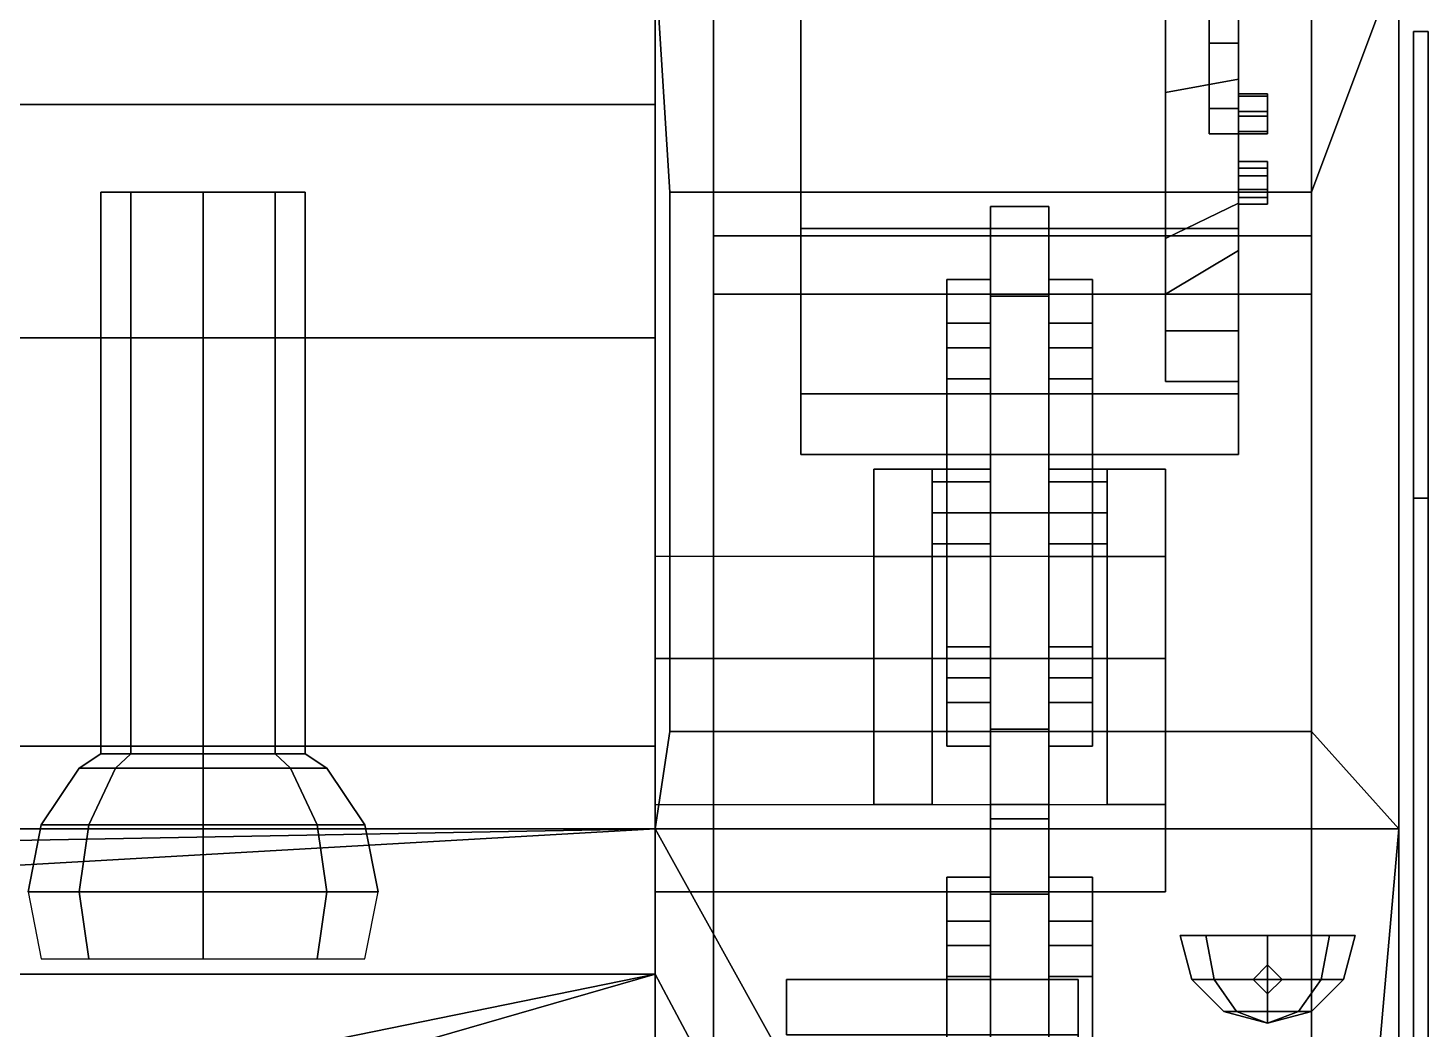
# Model space of a CAD drawing. Header units: millimetres. Extents: x -1.2 to 1.2, y -3.5 to 10.4.
# Drawn here: x 0.28 to 1.24, y 0.956 to 1.643 of the extents above; entities that cross this region are included whole.
import ezdxf

# ---------------------------------------------------------------- set-up
doc = ezdxf.new("R2010")
doc.units = ezdxf.units.MM
for name, color, linetype in [('fenders', 6, 'Continuous'), ('mg', 1, 'Continuous'), ('side_screens', 3, 'Continuous'), ('suspension', 5, 'Continuous'), ('tracks', 3, 'Continuous'), ('wheels', 2, 'Continuous')]:
    doc.layers.add(name, color=color, linetype=linetype)

msp = doc.modelspace()

# ---------------------------------------------------------------- linework, layer by layer
for points in [[(-0.71, 1.79, 0.87), (-0.71, 1.15, 1.03), (0.71, 1.15, 1.03), (0.71, 1.79, 0.87)], [(0.71, 1.59, 0.47), (-0.71, 1.59, 0.47), (-0.71, 1.79, 0.87), (0.71, 1.79, 0.87)], [(0.71, 1.79, 0.87), (0.71, 1.15, 1.03), (0.71, 1.43, 0.33), (0.71, 1.59, 0.47)], [(0.71, 1.43, 0.33), (-0.71, 1.43, 0.33), (-0.71, 1.59, 0.47), (0.71, 1.59, 0.47)], [(0.71, -2.48, 0.33), (-0.71, -2.48, 0.33), (-0.71, 1.43, 0.33), (0.71, 1.43, 0.33)], [(0.71, 1.43, 0.33), (0.71, 1.15, 1.03), (0.71, -3.28, 0.66), (0.71, -2.97, 0.33)], [(-0.71, 1.15, 1.03), (-0.71, 1.09332, 1.18587), (0.71, 1.09332, 1.18587), (0.71, 1.15, 1.03)], [(0.71, 1.15, 1.03), (0.71, -3.28, 0.91), (0.71, -3.28, 0.91), (0.71, -3.28, 0.66)], [(0.71, 1.15, 1.03), (0.71, 1.09332, 1.18587), (0.71, -2.56, 1.03), (0.71, -3.28, 0.91)], [(-0.71, 1.09332, 1.18587), (-0.39, 1.07727, 1.23), (-0.17, 1.07727, 1.23), (0.71, 1.09332, 1.18587)], [(0.71, 1.09332, 1.18587), (-0.17, 1.07727, 1.23), (-0.05, 1.05545, 1.29), (0.05, 1.05545, 1.29)], [(0.71, 0.99364, 1.46), (0.71, 1.09332, 1.18587), (0.05, 1.05545, 1.29), (0.05, 0.99364, 1.46)], [(0.71, 1.09332, 1.18587), (0.71, 0.99364, 1.46), (1.09, 0.28, 1.46), (1.15, 0.3, 1.15203)], [(1.07804, 0.99, 1.39), (1.07, 1.02, 1.39), (1.08757, 1.02, 1.34757), (1.09326, 0.99, 1.35326)], [(1.09326, 0.99, 1.42674), (1.08757, 1.02, 1.43243), (1.07, 1.02, 1.39), (1.07804, 0.99, 1.39)], [(1.08757, 1.02, 1.34757), (1.07, 1.02, 1.39), (1.17243, 1.02, 1.43243), (1.19, 1.02, 1.39)], [(1.07, 1.02, 1.39), (1.08757, 1.02, 1.43243), (1.13, 1.02, 1.45), (1.17243, 1.02, 1.43243)], [(1.09326, 0.99, 1.35326), (1.08757, 1.02, 1.34757), (1.13, 1.02, 1.33), (1.13, 0.99, 1.33804)], [(1.13, 0.99, 1.44196), (1.13, 1.02, 1.45), (1.08757, 1.02, 1.43243), (1.09326, 0.99, 1.42674)], [(1.13, 1.02, 1.33), (1.08757, 1.02, 1.34757), (1.19, 1.02, 1.39), (1.17243, 1.02, 1.34757)], [(1.13, 0.99, 1.33804), (1.13, 1.02, 1.33), (1.17243, 1.02, 1.34757), (1.16674, 0.99, 1.35326)], [(1.16674, 0.99, 1.42674), (1.17243, 1.02, 1.43243), (1.13, 1.02, 1.45), (1.13, 0.99, 1.44196)], [(1.16674, 0.99, 1.35326), (1.17243, 1.02, 1.34757), (1.19, 1.02, 1.39), (1.18196, 0.99, 1.39)], [(1.18196, 0.99, 1.39), (1.19, 1.02, 1.39), (1.17243, 1.02, 1.43243), (1.16674, 0.99, 1.42674)], [(1.13, 1, 1.18), (1.12, 0.99, 1.18), (1.12, 0.99, 1.34218), (1.13, 1, 1.33536)], [(1.14, 0.99, 1.18), (1.13, 1, 1.18), (1.13, 1, 1.33536), (1.14, 0.99, 1.34218)], [(0.71, 0.99364, 1.46), (-0.71, 0.99364, 1.46), (-0.69, 0.77, 1.46), (0.3, 0.91, 1.46)], [(0.71, 0.99364, 1.46), (0.71, 0.99364, 1.46), (0.3, 0.91, 1.46), (0.3495, 0.8895, 1.46)], [(1.09, 0.28, 1.46), (0.71, 0.99364, 1.46), (0.3495, 0.8895, 1.46), (0.37, 0.84, 1.46)], [(1.1, 0.96804, 1.39), (1.07804, 0.99, 1.39), (1.09326, 0.99, 1.35326), (1.10879, 0.96804, 1.36879)], [(1.10879, 0.96804, 1.41121), (1.09326, 0.99, 1.42674), (1.07804, 0.99, 1.39), (1.1, 0.96804, 1.39)], [(1.10879, 0.96804, 1.36879), (1.09326, 0.99, 1.35326), (1.13, 0.99, 1.33804), (1.13, 0.96804, 1.36)], [(1.13, 0.96804, 1.42), (1.13, 0.99, 1.44196), (1.09326, 0.99, 1.42674), (1.10879, 0.96804, 1.41121)], [(1.12, 0.99, 1.18), (1.13, 0.98, 1.18), (1.13, 0.98, 1.34804), (1.12, 0.99, 1.34218)], [(1.13, 0.96804, 1.36), (1.13, 0.99, 1.33804), (1.16674, 0.99, 1.35326), (1.15121, 0.96804, 1.36879)], [(1.15121, 0.96804, 1.41121), (1.16674, 0.99, 1.42674), (1.13, 0.99, 1.44196), (1.13, 0.96804, 1.42)], [(1.13, 0.98, 1.18), (1.14, 0.99, 1.18), (1.14, 0.99, 1.34218), (1.13, 0.98, 1.34804)], [(1.15121, 0.96804, 1.36879), (1.16674, 0.99, 1.35326), (1.18196, 0.99, 1.39), (1.16, 0.96804, 1.39)], [(1.16, 0.96804, 1.39), (1.18196, 0.99, 1.39), (1.16674, 0.99, 1.42674), (1.15121, 0.96804, 1.41121)], [(1.13, 0.96, 1.39), (1.1, 0.96804, 1.39), (1.10879, 0.96804, 1.36879), (1.13, 0.96, 1.39)], [(1.13, 0.96, 1.39), (1.10879, 0.96804, 1.41121), (1.1, 0.96804, 1.39), (1.13, 0.96, 1.39)], [(1.13, 0.96, 1.39), (1.10879, 0.96804, 1.36879), (1.13, 0.96804, 1.36), (1.13, 0.96, 1.39)], [(1.13, 0.96, 1.39), (1.13, 0.96804, 1.42), (1.10879, 0.96804, 1.41121), (1.13, 0.96, 1.39)], [(1.13, 0.96, 1.39), (1.13, 0.96804, 1.36), (1.15121, 0.96804, 1.36879), (1.13, 0.96, 1.39)], [(1.13, 0.96, 1.39), (1.15121, 0.96804, 1.36879), (1.16, 0.96804, 1.39), (1.13, 0.96, 1.39)], [(1.13, 0.96, 1.39), (1.16, 0.96804, 1.39), (1.15121, 0.96804, 1.41121), (1.13, 0.96, 1.39)], [(1.13, 0.96, 1.39), (1.15121, 0.96804, 1.41121), (1.13, 0.96804, 1.42), (1.13, 0.96, 1.39)]]:
    msp.add_3dface(points)
at = {"layer": 'fenders'}
for points in [[(0.71, 1.85, 1.16), (0.71, 1.79, 0.87), (0.71, 1.15, 1.03), (0.71, 1.69, 1.21)], [(0.71, 1.69, 1.21), (0.71, 1.15, 1.03), (0.71, 1.15, 1.03), (0.71, 1.09332, 1.18587)], [(0.72, 1.53, 1.20353), (0.71, 1.69, 1.21), (0.71, 1.09332, 1.18587), (0.72, 1.16, 1.18857)], [(1.22, 1.69, 1.21), (0.71, 1.69, 1.21), (0.72, 1.53, 1.20353), (1.16, 1.53, 1.20353)], [(1.16, 1.16, 1.18857), (1.22, 1.09332, 1.18587), (1.22, 1.69, 1.21), (1.16, 1.53, 1.20353)], [(1.22, 1.66, 1.16), (1.22, 1.69, 1.21), (1.22, 1.09332, 1.18587), (1.22, 1.11, 1.14)], [(1.16, 1.53, 1.20353), (0.72, 1.53, 1.20353), (0.72, 1.53, 1.26), (1.16, 1.53, 1.26)], [(1.16, 1.53, 1.26), (0.72, 1.53, 1.26), (0.72, 1.16, 1.26), (1.16, 1.16, 1.26)], [(0.72, 1.53, 1.26), (0.72, 1.53, 1.20353), (0.72, 1.16, 1.18857), (0.72, 1.16, 1.26)], [(1.16, 1.16, 1.26), (1.16, 1.16, 1.18857), (1.16, 1.53, 1.20353), (1.16, 1.53, 1.26)], [(1.16, 1.16, 1.18857), (0.72, 1.16, 1.18857), (0.71, 1.09332, 1.18587), (1.22, 1.09332, 1.18587)], [(0.72, 1.16, 1.26), (0.72, 1.16, 1.18857), (1.16, 1.16, 1.18857), (1.16, 1.16, 1.26)], [(1.22, 1.15, 1.03), (1.22, 1.11, 1.14), (1.22, -2.56, 1.03), (1.22, -2.54332, 0.89)], [(1.22, 1.11, 1.14), (1.22, 1.09332, 1.18587), (1.22, -2.56, 1.03)], [(1.22, 1.09332, 1.18587), (0.71, 1.09332, 1.18587), (1.15, 0.3, 1.15203)], [(1.22, 1.09332, 1.18587), (1.15, 0.3, 1.15203), (1.15, -0.77, 1.10637), (1.22, -2.56, 1.03)]]:
    msp.add_3dface(points, dxfattribs=at)
at = {"layer": 'mg'}
for points in [[(0.3505, 1.53, 1.2295), (0.33, 1.53, 1.18), (0.33, 1.14478, 1.18), (0.3505, 1.14478, 1.2295)], [(0.33, 1.53, 1.18), (0.3505, 1.53, 1.1305), (0.3505, 1.14478, 1.1305), (0.33, 1.14478, 1.18)], [(0.4495, 1.53, 1.1305), (0.33, 1.53, 1.18), (0.3505, 1.53, 1.2295), (0.47, 1.53, 1.18)], [(0.4, 1.53, 1.11), (0.3505, 1.53, 1.1305), (0.33, 1.53, 1.18), (0.4495, 1.53, 1.1305)], [(0.4, 1.53, 1.25), (0.3505, 1.53, 1.2295), (0.3505, 1.14478, 1.2295), (0.4, 1.14478, 1.25)], [(0.3505, 1.53, 1.1305), (0.4, 1.53, 1.11), (0.4, 1.14478, 1.11), (0.3505, 1.14478, 1.1305)], [(0.47, 1.53, 1.18), (0.3505, 1.53, 1.2295), (0.4, 1.53, 1.25), (0.4495, 1.53, 1.2295)], [(0.4495, 1.53, 1.2295), (0.4, 1.53, 1.25), (0.4, 1.14478, 1.25), (0.4495, 1.14478, 1.2295)], [(0.4, 1.53, 1.11), (0.4495, 1.53, 1.1305), (0.4495, 1.14478, 1.1305), (0.4, 1.14478, 1.11)], [(0.47, 1.53, 1.18), (0.4495, 1.53, 1.2295), (0.4495, 1.14478, 1.2295), (0.47, 1.14478, 1.18)], [(0.4495, 1.53, 1.1305), (0.47, 1.53, 1.18), (0.47, 1.14478, 1.18), (0.4495, 1.14478, 1.1305)], [(0.31515, 1.13485, 1.18), (0.33, 1.14478, 1.18), (0.3505, 1.14478, 1.1305), (0.34, 1.13485, 1.12)], [(0.34, 1.13485, 1.24), (0.3505, 1.14478, 1.2295), (0.33, 1.14478, 1.18), (0.31515, 1.13485, 1.18)], [(0.34, 1.13485, 1.12), (0.3505, 1.14478, 1.1305), (0.4, 1.14478, 1.11), (0.4, 1.13485, 1.09515)], [(0.4, 1.13485, 1.26485), (0.4, 1.14478, 1.25), (0.3505, 1.14478, 1.2295), (0.34, 1.13485, 1.24)], [(0.4, 1.13485, 1.09515), (0.4, 1.14478, 1.11), (0.4495, 1.14478, 1.1305), (0.46, 1.13485, 1.12)], [(0.46, 1.13485, 1.24), (0.4495, 1.14478, 1.2295), (0.4, 1.14478, 1.25), (0.4, 1.13485, 1.26485)], [(0.46, 1.13485, 1.12), (0.4495, 1.14478, 1.1305), (0.47, 1.14478, 1.18), (0.48485, 1.13485, 1.18)], [(0.48485, 1.13485, 1.18), (0.47, 1.14478, 1.18), (0.4495, 1.14478, 1.2295), (0.46, 1.13485, 1.24)], [(0.28913, 1.09592, 1.18), (0.31515, 1.13485, 1.18), (0.34, 1.13485, 1.12), (0.32161, 1.09592, 1.10161)], [(0.32161, 1.09592, 1.25839), (0.34, 1.13485, 1.24), (0.31515, 1.13485, 1.18), (0.28913, 1.09592, 1.18)], [(0.32161, 1.09592, 1.10161), (0.34, 1.13485, 1.12), (0.4, 1.13485, 1.09515), (0.4, 1.09592, 1.06913)], [(0.4, 1.09592, 1.29087), (0.4, 1.13485, 1.26485), (0.34, 1.13485, 1.24), (0.32161, 1.09592, 1.25839)], [(0.4, 1.09592, 1.06913), (0.4, 1.13485, 1.09515), (0.46, 1.13485, 1.12), (0.47839, 1.09592, 1.10161)], [(0.47839, 1.09592, 1.25839), (0.46, 1.13485, 1.24), (0.4, 1.13485, 1.26485), (0.4, 1.09592, 1.29087)], [(0.47839, 1.09592, 1.10161), (0.46, 1.13485, 1.12), (0.48485, 1.13485, 1.18), (0.51087, 1.09592, 1.18)], [(0.51087, 1.09592, 1.18), (0.48485, 1.13485, 1.18), (0.46, 1.13485, 1.24), (0.47839, 1.09592, 1.25839)], [(0.28, 1.05, 1.18), (0.28913, 1.09592, 1.18), (0.32161, 1.09592, 1.10161), (0.31515, 1.05, 1.09515)], [(0.31515, 1.05, 1.26485), (0.32161, 1.09592, 1.25839), (0.28913, 1.09592, 1.18), (0.28, 1.05, 1.18)], [(0.31515, 1.05, 1.09515), (0.32161, 1.09592, 1.10161), (0.4, 1.09592, 1.06913), (0.4, 1.05, 1.06)], [(0.4, 1.05, 1.3), (0.4, 1.09592, 1.29087), (0.32161, 1.09592, 1.25839), (0.31515, 1.05, 1.26485)], [(0.4, 1.05, 1.06), (0.4, 1.09592, 1.06913), (0.47839, 1.09592, 1.10161), (0.48485, 1.05, 1.09515)], [(0.48485, 1.05, 1.26485), (0.47839, 1.09592, 1.25839), (0.4, 1.09592, 1.29087), (0.4, 1.05, 1.3)], [(0.48485, 1.05, 1.09515), (0.47839, 1.09592, 1.10161), (0.51087, 1.09592, 1.18), (0.52, 1.05, 1.18)], [(0.52, 1.05, 1.18), (0.51087, 1.09592, 1.18), (0.47839, 1.09592, 1.25839), (0.48485, 1.05, 1.26485)], [(0.32161, 1.00408, 1.25839), (0.31515, 1.05, 1.26485), (0.28, 1.05, 1.18), (0.28913, 1.00408, 1.18)], [(0.4, 1.00408, 1.29087), (0.4, 1.05, 1.3), (0.31515, 1.05, 1.26485), (0.32161, 1.00408, 1.25839)], [(0.47839, 1.00408, 1.25839), (0.48485, 1.05, 1.26485), (0.4, 1.05, 1.3), (0.4, 1.00408, 1.29087)], [(0.51087, 1.00408, 1.18), (0.52, 1.05, 1.18), (0.48485, 1.05, 1.26485), (0.47839, 1.00408, 1.25839)]]:
    msp.add_3dface(points, dxfattribs=at)
at = {"layer": 'side_screens'}
for points in [[(1.23, 1.64, 0.69), (1.23, 1.32, 0.43), (1.23, -3.13, 0.43), (1.23, -3.21, 0.51)], [(1.23, 1.64, 1.22), (1.23, 1.64, 0.69), (1.23, -3.21, 0.51), (1.23, -3.21, 0.95)], [(1.23, 0.23, 1.5), (1.23, 1.64, 1.22), (1.23, -3.21, 0.95), (1.23, -2.9, 1.39)], [(1.24, 1.64, 1.22), (1.23, 1.64, 1.22), (1.23, 0.23, 1.5), (1.24, 0.23, 1.5)], [(1.24, 1.64, 0.69), (1.23, 1.64, 0.69), (1.23, 1.64, 1.22), (1.24, 1.64, 1.22)], [(1.24, 1.32, 0.43), (1.23, 1.32, 0.43), (1.23, 1.64, 0.69), (1.24, 1.64, 0.69)], [(1.24, -3.21, 0.51), (1.24, -3.13, 0.43), (1.24, 1.32, 0.43), (1.24, 1.64, 0.69)], [(1.24, -3.21, 0.95), (1.24, -3.21, 0.51), (1.24, 1.64, 0.69), (1.24, 1.64, 1.22)], [(1.24, -2.9, 1.39), (1.24, -3.21, 0.95), (1.24, 1.64, 1.22), (1.24, 0.23, 1.5)], [(1.24, -3.13, 0.43), (1.23, -3.13, 0.43), (1.23, 1.32, 0.43), (1.24, 1.32, 0.43)]]:
    msp.add_3dface(points, dxfattribs=at)
at = {"layer": 'suspension'}
for points in [[(0.86, 1.28, 0.59), (0.86, 1.34, 0.38), (0.86, 1.11, 0.5), (0.86, 1.28, 0.59)], [(0.9, 1.34, 0.38), (0.86, 1.34, 0.38), (0.86, 1.28, 0.59), (0.9, 1.28, 0.59)], [(0.9, 1.28, 0.32), (0.86, 1.28, 0.32), (0.86, 1.34, 0.32), (0.9, 1.34, 0.32)], [(0.86, 1.34, 0.38), (0.86, 1.34, 0.32), (0.86, 1.28, 0.32), (0.86, 1.11, 0.5)], [(0.9, 1.34, 0.32), (0.86, 1.34, 0.32), (0.86, 1.34, 0.38), (0.9, 1.34, 0.38)], [(0.9, 1.28, 0.59), (0.9, 1.11, 0.5), (0.9, 1.34, 0.38), (0.9, 1.28, 0.59)], [(0.9, 1.11, 0.5), (0.9, 1.28, 0.32), (0.9, 1.34, 0.32), (0.9, 1.34, 0.38)], [(1.06, 1.34, 0.32), (1.02, 1.34, 0.32), (1.02, 1.34, 0.38), (1.06, 1.34, 0.38)], [(1.02, 1.34, 0.38), (1.02, 1.34, 0.32), (1.02, 1.28, 0.32), (1.02, 1.11, 0.5)], [(1.06, 1.28, 0.32), (1.02, 1.28, 0.32), (1.02, 1.34, 0.32), (1.06, 1.34, 0.32)], [(1.06, 1.34, 0.38), (1.02, 1.34, 0.38), (1.02, 1.28, 0.59), (1.06, 1.28, 0.59)], [(1.02, 1.28, 0.59), (1.02, 1.34, 0.38), (1.02, 1.11, 0.5), (1.02, 1.28, 0.59)], [(1.06, 1.11, 0.5), (1.06, 1.28, 0.32), (1.06, 1.34, 0.32), (1.06, 1.34, 0.38)], [(1.06, 1.28, 0.59), (1.06, 1.11, 0.5), (1.06, 1.34, 0.38), (1.06, 1.28, 0.59)], [(1.06, 1.28, 0.59), (0.71, 1.28, 0.59), (0.71, 1.21, 0.7), (1.06, 1.21, 0.7)], [(0.86, 1.11, 0.5), (0.86, 1.28, 0.32), (0.9, 1.28, 0.32), (0.9, 1.11, 0.5)], [(1.02, 1.11, 0.5), (1.02, 1.28, 0.32), (1.06, 1.28, 0.32), (1.06, 1.11, 0.5)], [(1.06, 1.05, 0.61), (1.06, 1.11, 0.5), (1.06, 1.28, 0.59), (1.06, 1.21, 0.7)], [(1.06, 1.21, 0.7), (0.71, 1.21, 0.7), (0.71, 1.05, 0.61), (1.06, 1.05, 0.61)], [(0.71, 1.05, 0.61), (0.71, 1.11, 0.5), (1.06, 1.11, 0.5), (1.06, 1.05, 0.61)]]:
    msp.add_3dface(points, dxfattribs=at)
at = {"layer": 'tracks'}
for points in [[(1.16, 1.5, 0.16), (0.75, 1.5, 0.16), (0.75, 1.88, 0.49), (1.16, 1.88, 0.49)], [(0.75, 1.83, 0.5), (0.75, 1.88, 0.49), (0.75, 1.5, 0.16), (0.75, 1.46, 0.18)], [(1.16, 1.46, 0.18), (1.16, 1.5, 0.16), (1.16, 1.88, 0.49), (1.16, 1.83, 0.5)], [(1.16, 1.83, 0.5), (0.75, 1.83, 0.5), (0.75, 1.46, 0.18), (1.16, 1.46, 0.18)], [(0.75, 0.86, 1.09), (1.16, 0.86, 1.09), (1.16, 1.66, 1.12), (0.75, 1.66, 1.12)], [(0.75, 1.66, 1.08), (1.16, 1.66, 1.08), (1.16, 0.86, 1.05), (0.75, 0.86, 1.05)], [(0.75, 0.86, 1.05), (0.75, 0.86, 1.09), (0.75, 1.66, 1.12), (0.75, 1.66, 1.08)], [(1.16, 1.66, 1.08), (1.16, 1.66, 1.12), (1.16, 0.86, 1.09), (1.16, 0.86, 1.05)], [(1.16, 0.94), (0.75, 0.94), (0.75, 1.5, 0.16), (1.16, 1.5, 0.16)], [(0.75, 1.46, 0.18), (0.75, 1.5, 0.16), (0.75, 0.94), (0.75, 0.94, 0.04)], [(1.16, 0.94, 0.04), (1.16, 0.94), (1.16, 1.5, 0.16), (1.16, 1.46, 0.18)], [(1.16, 1.46, 0.18), (0.75, 1.46, 0.18), (0.75, 0.94, 0.04), (1.16, 0.94, 0.04)]]:
    msp.add_3dface(points, dxfattribs=at)
at = {"layer": 'wheels'}
for points in [[(0.81, 1.97, 0.77), (0.81, 1.66, 0.46), (0.81, 1.505, 0.50153), (0.81, 1.92847, 0.925)], [(0.81, 1.92847, 0.925), (0.81, 1.505, 0.50153), (0.81, 1.39153, 0.615), (0.81, 1.815, 1.03847)], [(0.81, 1.815, 1.03847), (0.81, 1.39153, 0.615), (0.81, 1.35, 0.77), (0.81, 1.66, 1.08)], [(1.09, 1.57, 0.77), (1.09, 1.75, 0.77), (1.09, 1.73281, 0.8229), (1.09, 1.58719, 0.8229)], [(1.09, 1.58719, 0.7171), (1.09, 1.73281, 0.7171), (1.09, 1.75, 0.77), (1.09, 1.57, 0.77)], [(1.09, 1.58719, 0.8229), (1.09, 1.73281, 0.8229), (1.09, 1.68781, 0.8556), (1.09, 1.63219, 0.8556)], [(1.09, 1.63219, 0.6844), (1.09, 1.68781, 0.6844), (1.09, 1.73281, 0.7171), (1.09, 1.58719, 0.7171)], [(1.06, 1.7218, 0.96021), (1.06, 1.5982, 0.96021), (1.11, 1.60747, 0.93168), (1.11, 1.71253, 0.93168)], [(1.06, 1.5982, 0.57979), (1.06, 1.7218, 0.57979), (1.11, 1.71253, 0.60832), (1.11, 1.60747, 0.60832)], [(1.06, 1.66, 1.03), (1.06, 1.66, 1.03), (1.06, 1.5982, 0.96021), (1.06, 1.7218, 0.96021)], [(1.06, 1.66, 0.51), (1.06, 1.66, 0.51), (1.06, 1.7218, 0.57979), (1.06, 1.5982, 0.57979)], [(1.11, 1.71253, 0.93168), (1.11, 1.60747, 0.93168), (1.11, 1.6525, 0.91299), (1.11, 1.6675, 0.91299)], [(1.11, 1.60747, 0.60832), (1.11, 1.71253, 0.60832), (1.11, 1.6675, 0.62701), (1.11, 1.6525, 0.62701)], [(1.09, 1.68781, 0.6844), (1.09, 1.63219, 0.6844), (1.11, 1.63219, 0.6844), (1.11, 1.68781, 0.6844)], [(1.09, 1.63219, 0.8556), (1.09, 1.68781, 0.8556), (1.11, 1.68781, 0.8556), (1.11, 1.63219, 0.8556)], [(1.11, 1.63219, 0.8556), (1.11, 1.68781, 0.8556), (1.11, 1.6675, 0.88701), (1.11, 1.6525, 0.88701)], [(1.11, 1.68781, 0.6844), (1.11, 1.63219, 0.6844), (1.11, 1.6525, 0.65299), (1.11, 1.6675, 0.65299)], [(0.81, 1.66, 1.08), (0.81, 1.505, 1.03847), (1.11, 1.505, 1.03847), (1.11, 1.66, 1.08)], [(0.81, 1.505, 0.50153), (0.81, 1.66, 0.46), (1.11, 1.66, 0.46), (1.11, 1.505, 0.50153)], [(0.81, 1.66, 1.08), (0.81, 1.35, 0.77), (0.81, 1.39153, 0.925), (0.81, 1.505, 1.03847)], [(1.06, 1.53, 0.99517), (1.06, 1.66, 1.03), (1.11, 1.66, 1.03), (1.11, 1.53, 0.99517)], [(1.06, 1.66, 0.51), (1.06, 1.53, 0.54483), (1.11, 1.53, 0.54483), (1.11, 1.66, 0.51)], [(1.06, 1.5982, 0.96021), (1.06, 1.5982, 0.96021), (1.06, 1.66, 1.03), (1.06, 1.53, 0.99517)], [(1.06, 1.5982, 0.57979), (1.06, 1.5982, 0.57979), (1.06, 1.53, 0.54483), (1.06, 1.66, 0.51)], [(1.11, 1.66, 1.08), (1.11, 1.505, 1.03847), (1.11, 1.53, 0.99517), (1.11, 1.66, 1.03)], [(1.11, 1.505, 0.50153), (1.11, 1.66, 0.46), (1.11, 1.66, 0.51), (1.11, 1.53, 0.54483)], [(1.11, 1.60747, 0.93168), (1.11, 1.60747, 0.93168), (1.11, 1.645, 0.9), (1.11, 1.6525, 0.91299)], [(1.11, 1.60747, 0.93168), (1.11, 1.63219, 0.8556), (1.11, 1.6525, 0.88701), (1.11, 1.645, 0.9)], [(1.11, 1.63219, 0.6844), (1.11, 1.60747, 0.60832), (1.11, 1.645, 0.64), (1.11, 1.6525, 0.65299)], [(1.11, 1.60747, 0.60832), (1.11, 1.60747, 0.60832), (1.11, 1.6525, 0.62701), (1.11, 1.645, 0.64)], [(1.09, 1.63219, 0.6844), (1.09, 1.58719, 0.7171), (1.11, 1.58719, 0.7171), (1.11, 1.63219, 0.6844)], [(1.09, 1.58719, 0.8229), (1.09, 1.63219, 0.8556), (1.11, 1.63219, 0.8556), (1.11, 1.58719, 0.8229)], [(1.11, 1.63219, 0.8556), (1.11, 1.60747, 0.93168), (1.11, 1.59572, 0.88399), (1.11, 1.59729, 0.86907)], [(1.11, 1.58719, 0.8229), (1.11, 1.63219, 0.8556), (1.11, 1.59729, 0.86907), (1.11, 1.58516, 0.86025)], [(1.11, 1.60747, 0.60832), (1.11, 1.63219, 0.6844), (1.11, 1.59729, 0.67093), (1.11, 1.59572, 0.65601)], [(1.11, 1.63219, 0.6844), (1.11, 1.58719, 0.7171), (1.11, 1.58516, 0.67975), (1.11, 1.59729, 0.67093)], [(1.06, 1.5982, 0.96021), (1.06, 1.4982, 0.88756), (1.11, 1.52247, 0.86992), (1.11, 1.60747, 0.93168)], [(1.06, 1.4982, 0.65244), (1.06, 1.5982, 0.57979), (1.11, 1.60747, 0.60832), (1.11, 1.52247, 0.67008)], [(1.11, 1.60747, 0.93168), (1.11, 1.60747, 0.93168), (1.11, 1.58202, 0.89009), (1.11, 1.59572, 0.88399)], [(1.11, 1.60747, 0.93168), (1.11, 1.52247, 0.86992), (1.11, 1.56988, 0.88127), (1.11, 1.58202, 0.89009)], [(1.11, 1.60747, 0.60832), (1.11, 1.60747, 0.60832), (1.11, 1.59572, 0.65601), (1.11, 1.58202, 0.64991)], [(1.11, 1.52247, 0.67008), (1.11, 1.60747, 0.60832), (1.11, 1.58202, 0.64991), (1.11, 1.56988, 0.65873)], [(1.06, 1.53, 0.99517), (1.06, 1.43483, 0.9), (1.06, 1.4982, 0.88756), (1.06, 1.5982, 0.96021)], [(1.06, 1.43483, 0.64), (1.06, 1.53, 0.54483), (1.06, 1.5982, 0.57979), (1.06, 1.4982, 0.65244)], [(1.11, 1.59729, 0.86907), (1.11, 1.59572, 0.88399), (1.13, 1.59572, 0.88399), (1.13, 1.59729, 0.86907)], [(1.11, 1.58516, 0.86025), (1.11, 1.59729, 0.86907), (1.13, 1.59729, 0.86907), (1.13, 1.58516, 0.86025)], [(1.11, 1.59729, 0.67093), (1.11, 1.58516, 0.67975), (1.13, 1.58516, 0.67975), (1.13, 1.59729, 0.67093)], [(1.11, 1.59572, 0.65601), (1.11, 1.59729, 0.67093), (1.13, 1.59729, 0.67093), (1.13, 1.59572, 0.65601)], [(1.11, 1.59572, 0.88399), (1.11, 1.58202, 0.89009), (1.13, 1.58202, 0.89009), (1.13, 1.59572, 0.88399)], [(1.11, 1.58202, 0.64991), (1.11, 1.59572, 0.65601), (1.13, 1.59572, 0.65601), (1.13, 1.58202, 0.64991)], [(1.13, 1.59572, 0.88399), (1.13, 1.57145, 0.86636), (1.13, 1.58516, 0.86025), (1.13, 1.59729, 0.86907)], [(1.13, 1.57145, 0.67364), (1.13, 1.59572, 0.65601), (1.13, 1.59729, 0.67093), (1.13, 1.58516, 0.67975)], [(1.13, 1.58202, 0.89009), (1.13, 1.56988, 0.88127), (1.13, 1.57145, 0.86636), (1.13, 1.59572, 0.88399)], [(1.13, 1.56988, 0.65873), (1.13, 1.58202, 0.64991), (1.13, 1.59572, 0.65601), (1.13, 1.57145, 0.67364)], [(1.09, 1.58719, 0.7171), (1.09, 1.57, 0.77), (1.11, 1.57, 0.77), (1.11, 1.58719, 0.7171)], [(1.09, 1.57, 0.77), (1.09, 1.58719, 0.8229), (1.11, 1.58719, 0.8229), (1.11, 1.57, 0.77)], [(1.11, 1.52247, 0.86992), (1.11, 1.58719, 0.8229), (1.11, 1.58516, 0.86025), (1.11, 1.57145, 0.86636)], [(1.11, 1.58719, 0.8229), (1.11, 1.52247, 0.86992), (1.11, 1.541, 0.82444), (1.11, 1.55103, 0.81329)], [(1.11, 1.57, 0.77), (1.11, 1.58719, 0.8229), (1.11, 1.55103, 0.81329), (1.11, 1.5464, 0.79903)], [(1.11, 1.52247, 0.67008), (1.11, 1.58719, 0.7171), (1.11, 1.55103, 0.72671), (1.11, 1.541, 0.71556)], [(1.11, 1.58719, 0.7171), (1.11, 1.57, 0.77), (1.11, 1.5464, 0.74097), (1.11, 1.55103, 0.72671)], [(1.11, 1.58719, 0.7171), (1.11, 1.52247, 0.67008), (1.11, 1.57145, 0.67364), (1.11, 1.58516, 0.67975)], [(1.11, 1.57145, 0.86636), (1.11, 1.58516, 0.86025), (1.13, 1.58516, 0.86025), (1.13, 1.57145, 0.86636)], [(1.11, 1.58516, 0.67975), (1.11, 1.57145, 0.67364), (1.13, 1.57145, 0.67364), (1.13, 1.58516, 0.67975)], [(1.11, 1.58202, 0.89009), (1.11, 1.56988, 0.88127), (1.13, 1.56988, 0.88127), (1.13, 1.58202, 0.89009)], [(1.11, 1.56988, 0.65873), (1.11, 1.58202, 0.64991), (1.13, 1.58202, 0.64991), (1.13, 1.56988, 0.65873)], [(1.11, 1.52247, 0.86992), (1.11, 1.52247, 0.86992), (1.11, 1.57145, 0.86636), (1.11, 1.56988, 0.88127)], [(1.11, 1.56988, 0.88127), (1.11, 1.57145, 0.86636), (1.13, 1.57145, 0.86636), (1.13, 1.56988, 0.88127)], [(1.11, 1.52247, 0.67008), (1.11, 1.52247, 0.67008), (1.11, 1.56988, 0.65873), (1.11, 1.57145, 0.67364)], [(1.11, 1.57145, 0.67364), (1.11, 1.56988, 0.65873), (1.13, 1.56988, 0.65873), (1.13, 1.57145, 0.67364)], [(1.11, 1.49, 0.77), (1.11, 1.57, 0.77), (1.11, 1.5464, 0.79903), (1.11, 1.53173, 0.79591)], [(1.11, 1.57, 0.77), (1.11, 1.49, 0.77), (1.11, 1.53173, 0.74409), (1.11, 1.5464, 0.74097)], [(1.11, 1.55103, 0.81329), (1.11, 1.541, 0.82444), (1.13, 1.541, 0.82444), (1.13, 1.55103, 0.81329)], [(1.11, 1.5464, 0.79903), (1.11, 1.55103, 0.81329), (1.13, 1.55103, 0.81329), (1.13, 1.5464, 0.79903)], [(1.11, 1.55103, 0.72671), (1.11, 1.5464, 0.74097), (1.13, 1.5464, 0.74097), (1.13, 1.55103, 0.72671)], [(1.11, 1.541, 0.71556), (1.11, 1.55103, 0.72671), (1.13, 1.55103, 0.72671), (1.13, 1.541, 0.71556)], [(1.11, 1.53173, 0.79591), (1.11, 1.5464, 0.79903), (1.13, 1.5464, 0.79903), (1.13, 1.53173, 0.79591)], [(1.11, 1.5464, 0.74097), (1.11, 1.53173, 0.74409), (1.13, 1.53173, 0.74409), (1.13, 1.5464, 0.74097)], [(1.13, 1.541, 0.82444), (1.13, 1.53173, 0.79591), (1.13, 1.5464, 0.79903), (1.13, 1.55103, 0.81329)], [(1.13, 1.53173, 0.74409), (1.13, 1.541, 0.71556), (1.13, 1.55103, 0.72671), (1.13, 1.5464, 0.74097)], [(1.11, 1.52247, 0.86992), (1.11, 1.52247, 0.86992), (1.11, 1.52633, 0.82132), (1.11, 1.541, 0.82444)], [(1.11, 1.541, 0.82444), (1.11, 1.52633, 0.82132), (1.13, 1.52633, 0.82132), (1.13, 1.541, 0.82444)], [(1.11, 1.52247, 0.67008), (1.11, 1.52247, 0.67008), (1.11, 1.541, 0.71556), (1.11, 1.52633, 0.71868)], [(1.11, 1.52633, 0.71868), (1.11, 1.541, 0.71556), (1.13, 1.541, 0.71556), (1.13, 1.52633, 0.71868)], [(1.13, 1.52633, 0.82132), (1.13, 1.52169, 0.80705), (1.13, 1.53173, 0.79591), (1.13, 1.541, 0.82444)], [(1.13, 1.52169, 0.73295), (1.13, 1.52633, 0.71868), (1.13, 1.541, 0.71556), (1.13, 1.53173, 0.74409)], [(1.06, 1.43483, 0.9), (1.06, 1.53, 0.99517), (1.11, 1.53, 0.99517), (1.11, 1.43483, 0.9)], [(1.06, 1.53, 0.54483), (1.06, 1.43483, 0.64), (1.11, 1.43483, 0.64), (1.11, 1.53, 0.54483)], [(1.11, 1.49, 0.77), (1.11, 1.49, 0.77), (1.11, 1.53173, 0.79591), (1.11, 1.52169, 0.80705)], [(1.11, 1.52169, 0.80705), (1.11, 1.53173, 0.79591), (1.13, 1.53173, 0.79591), (1.13, 1.52169, 0.80705)], [(1.11, 1.49, 0.77), (1.11, 1.49, 0.77), (1.11, 1.52169, 0.73295), (1.11, 1.53173, 0.74409)], [(1.11, 1.53173, 0.74409), (1.11, 1.52169, 0.73295), (1.13, 1.52169, 0.73295), (1.13, 1.53173, 0.74409)], [(1.11, 1.505, 1.03847), (1.11, 1.39153, 0.925), (1.11, 1.43483, 0.9), (1.11, 1.53, 0.99517)], [(1.11, 1.39153, 0.615), (1.11, 1.505, 0.50153), (1.11, 1.53, 0.54483), (1.11, 1.43483, 0.64)], [(0.98, 1.52, 0.35), (0.98, 1.45849, 0.20151), (0.94, 1.45849, 0.20151), (0.94, 1.52, 0.35)], [(0.94, 1.52, 0.35), (0.94, 1.45849, 0.20151), (0.94, 1.42314, 0.23686), (0.94, 1.47, 0.35)], [(0.98, 1.45849, 0.49849), (0.98, 1.52, 0.35), (0.94, 1.52, 0.35), (0.94, 1.45849, 0.49849)], [(0.94, 1.45849, 0.49849), (0.94, 1.52, 0.35), (0.94, 1.47, 0.35), (0.94, 1.42314, 0.46314)], [(0.98, 1.47, 0.35), (0.98, 1.42314, 0.23686), (0.98, 1.45849, 0.20151), (0.98, 1.52, 0.35)], [(0.98, 1.42314, 0.46314), (0.98, 1.47, 0.35), (0.98, 1.52, 0.35), (0.98, 1.45849, 0.49849)], [(1.06, 1.46, 0.77), (1.06, 1.4982, 0.65244), (1.11, 1.52247, 0.67008), (1.11, 1.49, 0.77)], [(1.11, 1.52247, 0.86992), (1.11, 1.49, 0.77), (1.11, 1.52169, 0.80705), (1.11, 1.52633, 0.82132)], [(1.11, 1.52633, 0.82132), (1.11, 1.52169, 0.80705), (1.13, 1.52169, 0.80705), (1.13, 1.52633, 0.82132)], [(1.11, 1.49, 0.77), (1.11, 1.52247, 0.67008), (1.11, 1.52633, 0.71868), (1.11, 1.52169, 0.73295)], [(1.11, 1.52169, 0.73295), (1.11, 1.52633, 0.71868), (1.13, 1.52633, 0.71868), (1.13, 1.52169, 0.73295)], [(0.81, 1.505, 1.03847), (0.81, 1.39153, 0.925), (1.11, 1.39153, 0.925), (1.11, 1.505, 1.03847)], [(0.81, 1.39153, 0.615), (0.81, 1.505, 0.50153), (1.11, 1.505, 0.50153), (1.11, 1.39153, 0.615)], [(1.06, 1.4982, 0.65244), (1.06, 1.46, 0.77), (1.06, 1.4, 0.77), (1.06, 1.43483, 0.64)], [(0.94, 1.47, 0.35), (0.94, 1.42314, 0.23686), (0.91, 1.42314, 0.23686), (0.91, 1.47, 0.35)], [(0.91, 1.47, 0.35), (0.91, 1.42314, 0.23686), (0.91, 1.40192, 0.25808), (0.91, 1.44, 0.35)], [(0.94, 1.42314, 0.46314), (0.94, 1.47, 0.35), (0.91, 1.47, 0.35), (0.91, 1.42314, 0.46314)], [(0.91, 1.42314, 0.46314), (0.91, 1.47, 0.35), (0.91, 1.44, 0.35), (0.91, 1.40192, 0.44192)], [(1.01, 1.47, 0.35), (1.01, 1.42314, 0.23686), (0.98, 1.42314, 0.23686), (0.98, 1.47, 0.35)], [(1.01, 1.42314, 0.46314), (1.01, 1.47, 0.35), (0.98, 1.47, 0.35), (0.98, 1.42314, 0.46314)], [(1.01, 1.44, 0.35), (1.01, 1.40192, 0.25808), (1.01, 1.42314, 0.23686), (1.01, 1.47, 0.35)], [(1.01, 1.40192, 0.44192), (1.01, 1.44, 0.35), (1.01, 1.47, 0.35), (1.01, 1.42314, 0.46314)], [(0.98, 1.45849, 0.20151), (0.98, 1.31, 0.14), (0.94, 1.31, 0.14), (0.94, 1.45849, 0.20151)], [(0.94, 1.45849, 0.20151), (0.94, 1.31, 0.14), (0.94, 1.31, 0.19), (0.94, 1.42314, 0.23686)], [(0.94, 1.31, 0.56), (0.94, 1.45849, 0.49849), (0.94, 1.42314, 0.46314), (0.94, 1.31, 0.51)], [(0.98, 1.31, 0.56), (0.98, 1.45849, 0.49849), (0.94, 1.45849, 0.49849), (0.94, 1.31, 0.56)], [(0.98, 1.42314, 0.23686), (0.98, 1.31, 0.19), (0.98, 1.31, 0.14), (0.98, 1.45849, 0.20151)], [(0.98, 1.31, 0.51), (0.98, 1.42314, 0.46314), (0.98, 1.45849, 0.49849), (0.98, 1.31, 0.56)], [(0.94, 1.40192, 0.25808), (0.94, 1.44, 0.35), (0.91, 1.44, 0.35), (0.91, 1.40192, 0.25808)], [(0.94, 1.44, 0.35), (0.94, 1.40192, 0.44192), (0.91, 1.40192, 0.44192), (0.91, 1.44, 0.35)], [(0.94, 1.33121, 0.32879), (0.94, 1.34, 0.35), (0.94, 1.44, 0.35), (0.94, 1.40192, 0.25808)], [(0.94, 1.34, 0.35), (0.94, 1.33121, 0.37121), (0.94, 1.40192, 0.44192), (0.94, 1.44, 0.35)], [(1.01, 1.40192, 0.25808), (1.01, 1.44, 0.35), (0.98, 1.44, 0.35), (0.98, 1.40192, 0.25808)], [(0.98, 1.40192, 0.25808), (0.98, 1.44, 0.35), (0.98, 1.34, 0.35), (0.98, 1.33121, 0.32879)], [(1.01, 1.44, 0.35), (1.01, 1.40192, 0.44192), (0.98, 1.40192, 0.44192), (0.98, 1.44, 0.35)], [(0.98, 1.44, 0.35), (0.98, 1.40192, 0.44192), (0.98, 1.33121, 0.37121), (0.98, 1.34, 0.35)], [(1.06, 1.43483, 0.64), (1.06, 1.4, 0.77), (1.11, 1.4, 0.77), (1.11, 1.43483, 0.64)], [(1.11, 1.35, 0.77), (1.11, 1.39153, 0.615), (1.11, 1.43483, 0.64), (1.11, 1.4, 0.77)], [(0.94, 1.42314, 0.23686), (0.94, 1.31, 0.19), (0.91, 1.31, 0.19), (0.91, 1.42314, 0.23686)], [(0.91, 1.42314, 0.23686), (0.91, 1.31, 0.19), (0.91, 1.31, 0.22), (0.91, 1.40192, 0.25808)], [(0.91, 1.31, 0.51), (0.91, 1.42314, 0.46314), (0.91, 1.40192, 0.44192), (0.91, 1.31, 0.48)], [(0.94, 1.31, 0.51), (0.94, 1.42314, 0.46314), (0.91, 1.42314, 0.46314), (0.91, 1.31, 0.51)], [(1.01, 1.42314, 0.23686), (1.01, 1.31, 0.19), (0.98, 1.31, 0.19), (0.98, 1.42314, 0.23686)], [(1.01, 1.31, 0.51), (1.01, 1.42314, 0.46314), (0.98, 1.42314, 0.46314), (0.98, 1.31, 0.51)], [(1.01, 1.40192, 0.25808), (1.01, 1.31, 0.22), (1.01, 1.31, 0.19), (1.01, 1.42314, 0.23686)], [(1.01, 1.31, 0.48), (1.01, 1.40192, 0.44192), (1.01, 1.42314, 0.46314), (1.01, 1.31, 0.51)], [(0.94, 1.31, 0.22), (0.94, 1.40192, 0.25808), (0.91, 1.40192, 0.25808), (0.91, 1.31, 0.22)], [(0.94, 1.40192, 0.44192), (0.94, 1.31, 0.48), (0.91, 1.31, 0.48), (0.91, 1.40192, 0.44192)], [(0.94, 1.31, 0.32), (0.94, 1.33121, 0.32879), (0.94, 1.40192, 0.25808), (0.94, 1.31, 0.22)], [(0.94, 1.33121, 0.37121), (0.94, 1.31, 0.38), (0.94, 1.31, 0.48), (0.94, 1.40192, 0.44192)], [(1.01, 1.31, 0.22), (1.01, 1.40192, 0.25808), (0.98, 1.40192, 0.25808), (0.98, 1.31, 0.22)], [(0.98, 1.31, 0.22), (0.98, 1.40192, 0.25808), (0.98, 1.33121, 0.32879), (0.98, 1.31, 0.32)], [(0.98, 1.40192, 0.44192), (0.98, 1.31, 0.48), (0.98, 1.31, 0.38), (0.98, 1.33121, 0.37121)], [(1.01, 1.40192, 0.44192), (1.01, 1.31, 0.48), (0.98, 1.31, 0.48), (0.98, 1.40192, 0.44192)], [(0.81, 1.39153, 0.925), (0.81, 1.35, 0.77), (1.11, 1.35, 0.77), (1.11, 1.39153, 0.925)], [(0.81, 1.35, 0.77), (0.81, 1.39153, 0.615), (1.11, 1.39153, 0.615), (1.11, 1.35, 0.77)], [(0.94, 1.34, 0.35), (0.94, 1.33121, 0.32879), (0.9, 1.33121, 0.32879), (0.9, 1.34, 0.35)], [(0.94, 1.33121, 0.37121), (0.94, 1.34, 0.35), (0.9, 1.34, 0.35), (0.9, 1.33121, 0.37121)], [(1.02, 1.34, 0.35), (1.02, 1.33121, 0.32879), (0.98, 1.33121, 0.32879), (0.98, 1.34, 0.35)], [(1.02, 1.33121, 0.37121), (1.02, 1.34, 0.35), (0.98, 1.34, 0.35), (0.98, 1.33121, 0.37121)], [(0.94, 1.33121, 0.32879), (0.94, 1.31, 0.32), (0.9, 1.31, 0.32), (0.9, 1.33121, 0.32879)], [(0.94, 1.31, 0.38), (0.94, 1.33121, 0.37121), (0.9, 1.33121, 0.37121), (0.9, 1.31, 0.38)], [(1.02, 1.33121, 0.32879), (1.02, 1.31, 0.32), (0.98, 1.31, 0.32), (0.98, 1.33121, 0.32879)], [(1.02, 1.31, 0.38), (1.02, 1.33121, 0.37121), (0.98, 1.33121, 0.37121), (0.98, 1.31, 0.38)], [(0.94, 1.31, 0.32), (0.94, 1.28879, 0.32879), (0.9, 1.28879, 0.32879), (0.9, 1.31, 0.32)], [(0.94, 1.28879, 0.37121), (0.94, 1.31, 0.38), (0.9, 1.31, 0.38), (0.9, 1.28879, 0.37121)], [(0.94, 1.31, 0.48), (0.94, 1.21808, 0.44192), (0.91, 1.21808, 0.44192), (0.91, 1.31, 0.48)], [(0.94, 1.19686, 0.46314), (0.94, 1.31, 0.51), (0.91, 1.31, 0.51), (0.91, 1.19686, 0.46314)], [(0.91, 1.19686, 0.46314), (0.91, 1.31, 0.51), (0.91, 1.31, 0.48), (0.91, 1.21808, 0.44192)], [(0.94, 1.21808, 0.25808), (0.94, 1.31, 0.22), (0.91, 1.31, 0.22), (0.91, 1.21808, 0.25808)], [(0.94, 1.31, 0.19), (0.94, 1.19686, 0.23686), (0.91, 1.19686, 0.23686), (0.91, 1.31, 0.19)], [(0.91, 1.31, 0.19), (0.91, 1.19686, 0.23686), (0.91, 1.21808, 0.25808), (0.91, 1.31, 0.22)], [(0.98, 1.16151, 0.49849), (0.98, 1.31, 0.56), (0.94, 1.31, 0.56), (0.94, 1.16151, 0.49849)], [(0.94, 1.16151, 0.49849), (0.94, 1.31, 0.56), (0.94, 1.31, 0.51), (0.94, 1.19686, 0.46314)], [(0.94, 1.31, 0.38), (0.94, 1.28879, 0.37121), (0.94, 1.21808, 0.44192), (0.94, 1.31, 0.48)], [(0.98, 1.31, 0.14), (0.98, 1.16151, 0.20151), (0.94, 1.16151, 0.20151), (0.94, 1.31, 0.14)], [(0.94, 1.31, 0.14), (0.94, 1.16151, 0.20151), (0.94, 1.19686, 0.23686), (0.94, 1.31, 0.19)], [(0.94, 1.28879, 0.32879), (0.94, 1.31, 0.32), (0.94, 1.31, 0.22), (0.94, 1.21808, 0.25808)], [(1.01, 1.31, 0.48), (1.01, 1.21808, 0.44192), (0.98, 1.21808, 0.44192), (0.98, 1.31, 0.48)], [(0.98, 1.19686, 0.46314), (0.98, 1.31, 0.51), (0.98, 1.31, 0.56), (0.98, 1.16151, 0.49849)], [(1.01, 1.19686, 0.46314), (1.01, 1.31, 0.51), (0.98, 1.31, 0.51), (0.98, 1.19686, 0.46314)], [(0.98, 1.31, 0.48), (0.98, 1.21808, 0.44192), (0.98, 1.28879, 0.37121), (0.98, 1.31, 0.38)], [(1.01, 1.21808, 0.25808), (1.01, 1.31, 0.22), (0.98, 1.31, 0.22), (0.98, 1.21808, 0.25808)], [(0.98, 1.31, 0.19), (0.98, 1.19686, 0.23686), (0.98, 1.16151, 0.20151), (0.98, 1.31, 0.14)], [(1.01, 1.31, 0.19), (1.01, 1.19686, 0.23686), (0.98, 1.19686, 0.23686), (0.98, 1.31, 0.19)], [(0.98, 1.21808, 0.25808), (0.98, 1.31, 0.22), (0.98, 1.31, 0.32), (0.98, 1.28879, 0.32879)], [(1.02, 1.31, 0.32), (1.02, 1.28879, 0.32879), (0.98, 1.28879, 0.32879), (0.98, 1.31, 0.32)], [(1.02, 1.28879, 0.37121), (1.02, 1.31, 0.38), (0.98, 1.31, 0.38), (0.98, 1.28879, 0.37121)], [(1.01, 1.21808, 0.44192), (1.01, 1.31, 0.48), (1.01, 1.31, 0.51), (1.01, 1.19686, 0.46314)], [(1.01, 1.31, 0.22), (1.01, 1.21808, 0.25808), (1.01, 1.19686, 0.23686), (1.01, 1.31, 0.19)], [(0.94, 1.28879, 0.32879), (0.94, 1.28, 0.35), (0.9, 1.28, 0.35), (0.9, 1.28879, 0.32879)], [(0.94, 1.28, 0.35), (0.94, 1.28879, 0.37121), (0.9, 1.28879, 0.37121), (0.9, 1.28, 0.35)], [(0.94, 1.28879, 0.37121), (0.94, 1.28, 0.35), (0.94, 1.18, 0.35), (0.94, 1.21808, 0.44192)], [(0.94, 1.28, 0.35), (0.94, 1.28879, 0.32879), (0.94, 1.21808, 0.25808), (0.94, 1.18, 0.35)], [(0.98, 1.21808, 0.44192), (0.98, 1.18, 0.35), (0.98, 1.28, 0.35), (0.98, 1.28879, 0.37121)], [(0.98, 1.18, 0.35), (0.98, 1.21808, 0.25808), (0.98, 1.28879, 0.32879), (0.98, 1.28, 0.35)], [(1.02, 1.28879, 0.32879), (1.02, 1.28, 0.35), (0.98, 1.28, 0.35), (0.98, 1.28879, 0.32879)], [(1.02, 1.28, 0.35), (1.02, 1.28879, 0.37121), (0.98, 1.28879, 0.37121), (0.98, 1.28, 0.35)], [(0.94, 1.21808, 0.44192), (0.94, 1.18, 0.35), (0.91, 1.18, 0.35), (0.91, 1.21808, 0.44192)], [(0.91, 1.15, 0.35), (0.91, 1.19686, 0.46314), (0.91, 1.21808, 0.44192), (0.91, 1.18, 0.35)], [(0.94, 1.18, 0.35), (0.94, 1.21808, 0.25808), (0.91, 1.21808, 0.25808), (0.91, 1.18, 0.35)], [(0.91, 1.19686, 0.23686), (0.91, 1.15, 0.35), (0.91, 1.18, 0.35), (0.91, 1.21808, 0.25808)], [(1.01, 1.21808, 0.44192), (1.01, 1.18, 0.35), (0.98, 1.18, 0.35), (0.98, 1.21808, 0.44192)], [(1.01, 1.18, 0.35), (1.01, 1.21808, 0.25808), (0.98, 1.21808, 0.25808), (0.98, 1.18, 0.35)], [(1.01, 1.18, 0.35), (1.01, 1.21808, 0.44192), (1.01, 1.19686, 0.46314), (1.01, 1.15, 0.35)], [(1.01, 1.21808, 0.25808), (1.01, 1.18, 0.35), (1.01, 1.15, 0.35), (1.01, 1.19686, 0.23686)], [(0.94, 1.15, 0.35), (0.94, 1.19686, 0.46314), (0.91, 1.19686, 0.46314), (0.91, 1.15, 0.35)], [(0.94, 1.19686, 0.23686), (0.94, 1.15, 0.35), (0.91, 1.15, 0.35), (0.91, 1.19686, 0.23686)], [(0.94, 1.1, 0.35), (0.94, 1.16151, 0.49849), (0.94, 1.19686, 0.46314), (0.94, 1.15, 0.35)], [(0.94, 1.16151, 0.20151), (0.94, 1.1, 0.35), (0.94, 1.15, 0.35), (0.94, 1.19686, 0.23686)], [(0.98, 1.15, 0.35), (0.98, 1.19686, 0.46314), (0.98, 1.16151, 0.49849), (0.98, 1.1, 0.35)], [(1.01, 1.15, 0.35), (1.01, 1.19686, 0.46314), (0.98, 1.19686, 0.46314), (0.98, 1.15, 0.35)], [(0.98, 1.19686, 0.23686), (0.98, 1.15, 0.35), (0.98, 1.1, 0.35), (0.98, 1.16151, 0.20151)], [(1.01, 1.19686, 0.23686), (1.01, 1.15, 0.35), (0.98, 1.15, 0.35), (0.98, 1.19686, 0.23686)], [(0.98, 1.1, 0.35), (0.98, 1.16151, 0.49849), (0.94, 1.16151, 0.49849), (0.94, 1.1, 0.35)], [(0.98, 1.16151, 0.20151), (0.98, 1.1, 0.35), (0.94, 1.1, 0.35), (0.94, 1.16151, 0.20151)], [(0.94, 1.04849, 0.39849), (0.94, 1.11, 0.25), (0.94, 1.06, 0.25), (0.94, 1.01314, 0.36314)], [(0.98, 1.04849, 0.39849), (0.98, 1.11, 0.25), (0.94, 1.11, 0.25), (0.94, 1.04849, 0.39849)], [(0.94, 1.11, 0.25), (0.94, 1.04849, 0.10151), (0.94, 1.01314, 0.13686), (0.94, 1.06, 0.25)], [(0.98, 1.11, 0.25), (0.98, 1.04849, 0.10151), (0.94, 1.04849, 0.10151), (0.94, 1.11, 0.25)], [(0.98, 1.01314, 0.36314), (0.98, 1.06, 0.25), (0.98, 1.11, 0.25), (0.98, 1.04849, 0.39849)], [(0.98, 1.06, 0.25), (0.98, 1.01314, 0.13686), (0.98, 1.04849, 0.10151), (0.98, 1.11, 0.25)], [(0.91, 1.01314, 0.36314), (0.91, 1.06, 0.25), (0.91, 1.03, 0.25), (0.91, 0.99192, 0.34192)], [(0.94, 1.01314, 0.36314), (0.94, 1.06, 0.25), (0.91, 1.06, 0.25), (0.91, 1.01314, 0.36314)], [(0.91, 1.06, 0.25), (0.91, 1.01314, 0.13686), (0.91, 0.99192, 0.15808), (0.91, 1.03, 0.25)], [(0.94, 1.06, 0.25), (0.94, 1.01314, 0.13686), (0.91, 1.01314, 0.13686), (0.91, 1.06, 0.25)], [(1.01, 1.01314, 0.36314), (1.01, 1.06, 0.25), (0.98, 1.06, 0.25), (0.98, 1.01314, 0.36314)], [(1.01, 1.06, 0.25), (1.01, 1.01314, 0.13686), (0.98, 1.01314, 0.13686), (0.98, 1.06, 0.25)], [(1.01, 0.99192, 0.34192), (1.01, 1.03, 0.25), (1.01, 1.06, 0.25), (1.01, 1.01314, 0.36314)], [(1.01, 1.03, 0.25), (1.01, 0.99192, 0.15808), (1.01, 1.01314, 0.13686), (1.01, 1.06, 0.25)], [(0.98, 0.9, 0.46), (0.98, 1.04849, 0.39849), (0.94, 1.04849, 0.39849), (0.94, 0.9, 0.46)], [(0.94, 0.9, 0.46), (0.94, 1.04849, 0.39849), (0.94, 1.01314, 0.36314), (0.94, 0.9, 0.41)], [(0.94, 1.04849, 0.10151), (0.94, 0.9, 0.04), (0.94, 0.9, 0.09), (0.94, 1.01314, 0.13686)], [(0.98, 1.04849, 0.10151), (0.98, 0.9, 0.04), (0.94, 0.9, 0.04), (0.94, 1.04849, 0.10151)], [(0.98, 0.9, 0.41), (0.98, 1.01314, 0.36314), (0.98, 1.04849, 0.39849), (0.98, 0.9, 0.46)], [(0.98, 1.01314, 0.13686), (0.98, 0.9, 0.09), (0.98, 0.9, 0.04), (0.98, 1.04849, 0.10151)], [(0.94, 1.03, 0.25), (0.94, 0.99192, 0.34192), (0.91, 0.99192, 0.34192), (0.91, 1.03, 0.25)], [(0.94, 0.99192, 0.15808), (0.94, 1.03, 0.25), (0.91, 1.03, 0.25), (0.91, 0.99192, 0.15808)], [(0.94, 0.93, 0.25), (0.94, 0.92121, 0.27121), (0.94, 0.99192, 0.34192), (0.94, 1.03, 0.25)], [(0.94, 0.92121, 0.22879), (0.94, 0.93, 0.25), (0.94, 1.03, 0.25), (0.94, 0.99192, 0.15808)], [(0.98, 1.03, 0.25), (0.98, 0.99192, 0.34192), (0.98, 0.92121, 0.27121), (0.98, 0.93, 0.25)], [(1.01, 1.03, 0.25), (1.01, 0.99192, 0.34192), (0.98, 0.99192, 0.34192), (0.98, 1.03, 0.25)], [(0.98, 0.99192, 0.15808), (0.98, 1.03, 0.25), (0.98, 0.93, 0.25), (0.98, 0.92121, 0.22879)], [(1.01, 0.99192, 0.15808), (1.01, 1.03, 0.25), (0.98, 1.03, 0.25), (0.98, 0.99192, 0.15808)], [(0.94, 0.9, 0.41), (0.94, 1.01314, 0.36314), (0.91, 1.01314, 0.36314), (0.91, 0.9, 0.41)], [(0.91, 0.9, 0.41), (0.91, 1.01314, 0.36314), (0.91, 0.99192, 0.34192), (0.91, 0.9, 0.38)], [(0.91, 1.01314, 0.13686), (0.91, 0.9, 0.09), (0.91, 0.9, 0.12), (0.91, 0.99192, 0.15808)], [(0.94, 1.01314, 0.13686), (0.94, 0.9, 0.09), (0.91, 0.9, 0.09), (0.91, 1.01314, 0.13686)], [(1.01, 0.9, 0.41), (1.01, 1.01314, 0.36314), (0.98, 1.01314, 0.36314), (0.98, 0.9, 0.41)], [(1.01, 1.01314, 0.13686), (1.01, 0.9, 0.09), (0.98, 0.9, 0.09), (0.98, 1.01314, 0.13686)], [(1.01, 0.9, 0.38), (1.01, 0.99192, 0.34192), (1.01, 1.01314, 0.36314), (1.01, 0.9, 0.41)], [(1.01, 0.99192, 0.15808), (1.01, 0.9, 0.12), (1.01, 0.9, 0.09), (1.01, 1.01314, 0.13686)], [(0.8, 0.95192, 0.82808), (0.8, 0.99, 0.92), (1, 0.99, 0.92), (1, 0.95192, 0.82808)], [(0.8, 0.99, 0.92), (0.8, 0.95192, 1.01192), (1, 0.95192, 1.01192), (1, 0.99, 0.92)], [(0.94, 0.99192, 0.34192), (0.94, 0.9, 0.38), (0.91, 0.9, 0.38), (0.91, 0.99192, 0.34192)], [(0.94, 0.9, 0.12), (0.94, 0.99192, 0.15808), (0.91, 0.99192, 0.15808), (0.91, 0.9, 0.12)], [(0.94, 0.92121, 0.27121), (0.94, 0.9, 0.28), (0.94, 0.9, 0.38), (0.94, 0.99192, 0.34192)], [(0.94, 0.9, 0.22), (0.94, 0.92121, 0.22879), (0.94, 0.99192, 0.15808), (0.94, 0.9, 0.12)], [(1.01, 0.99192, 0.34192), (1.01, 0.9, 0.38), (0.98, 0.9, 0.38), (0.98, 0.99192, 0.34192)], [(0.98, 0.99192, 0.34192), (0.98, 0.9, 0.38), (0.98, 0.9, 0.28), (0.98, 0.92121, 0.27121)], [(0.98, 0.9, 0.12), (0.98, 0.99192, 0.15808), (0.98, 0.92121, 0.22879), (0.98, 0.9, 0.22)], [(1.01, 0.9, 0.12), (1.01, 0.99192, 0.15808), (0.98, 0.99192, 0.15808), (0.98, 0.9, 0.12)], [(1, 0.99, 0.92), (1, 0.95192, 1.01192), (1, 0.92364, 0.98364), (1, 0.95, 0.92)], [(1, 0.95192, 0.82808), (1, 0.99, 0.92), (1, 0.95, 0.92), (1, 0.92364, 0.85636)]]:
    msp.add_3dface(points, dxfattribs=at)
at = {"layer": 'wheels', "color": 3}
msp.add_3dface([(1.06, 1.4982, 0.88756), (1.06, 1.46, 0.77), (1.11, 1.49, 0.77), (1.11, 1.52247, 0.86992)], dxfattribs=at)
at = {"layer": 'wheels', "color": 4}
for points in [[(1.06, 1.46, 0.77), (1.06, 1.4982, 0.88756), (1.06, 1.43483, 0.9), (1.06, 1.4, 0.77)], [(1.06, 1.4, 0.77), (1.06, 1.43483, 0.9), (1.11, 1.43483, 0.9), (1.11, 1.4, 0.77)], [(1.11, 1.39153, 0.925), (1.11, 1.35, 0.77), (1.11, 1.4, 0.77), (1.11, 1.43483, 0.9)]]:
    msp.add_3dface(points, dxfattribs=at)

doc.saveas('drawing.dxf')
